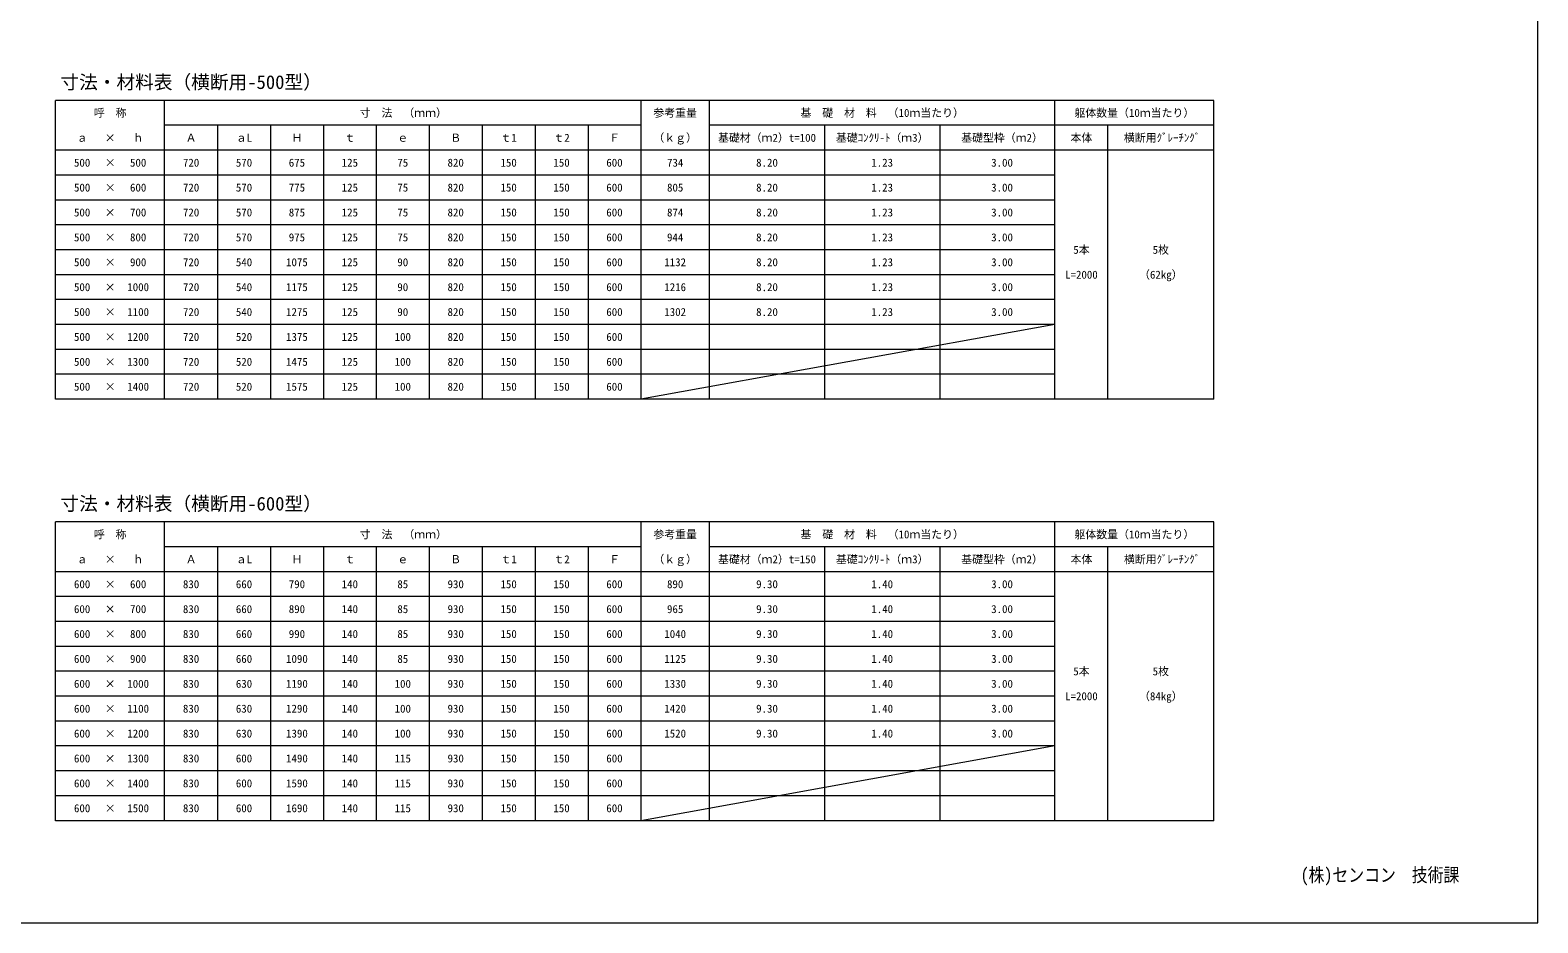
# Model space of a CAD drawing. Units: millimetres, scale not verified. Extents: x -9827 to 17627, y 1244 to 12720.
# Drawn here: x 7941 to 17627, y 1244 to 6982 of the extents above; entities that cross this region are included whole.
import ezdxf
from ezdxf.enums import TextEntityAlignment as Align

# ---------------------------------------------------------------- set-up
doc = ezdxf.new("R2010")
doc.units = ezdxf.units.MM
doc.header["$LTSCALE"] = 20
doc.layers.add('Layer1', color=4, linetype='Continuous', lineweight=18)
doc.styles.add('ＭＳ ゴシック-5.0-0.0', font='')
doc.styles.add('ＭＳ 明朝-5.0-0.0', font='')
doc.styles.get('ＭＳ ゴシック-5.0-0.0').set_extended_font_data('ＭＳ ゴシック-5.0-0.0')
doc.styles.get('ＭＳ 明朝-5.0-0.0').set_extended_font_data('ＭＳ 明朝-5.0-0.0')

msp = doc.modelspace()

# ---------------------------------------------------------------- linework, layer by layer
at = {"layer": 'Layer1'}
for p, q in [((17626.62, 1243.86), (17626.62, 12720.2)), ((8104.45, 4610.17), (8104.45, 6530.17)), ((15544.45, 6530.17), (8104.45, 6530.17)), ((8804.45, 4610.17), (8804.45, 6530.17)), ((11864.45, 6530.17), (11864.45, 4610.17)), ((12304.45, 4610.17), (12304.45, 6530.17)), ((14524.45, 4610.17), (14524.45, 6530.17)), ((15544.45, 4610.17), (15544.45, 6530.17)), ((11864.45, 6370.17), (8804.45, 6370.17)), ((9144.45, 6370.17), (9144.45, 4610.17)), ((9484.45, 6370.17), (9484.45, 4610.17)), ((9824.45, 6370.17), (9824.45, 4610.17)), ((10164.45, 6370.17), (10164.45, 4610.17)), ((10504.45, 6370.17), (10504.45, 4610.17)), ((10844.45, 6370.17), (10844.45, 4610.17)), ((11184.45, 6370.17), (11184.45, 4610.17)), ((11524.45, 6370.17), (11524.45, 4610.17)), ((15544.45, 6370.17), (12304.45, 6370.17)), ((13044.45, 6370.17), (13044.45, 4610.17)), ((13784.45, 6370.17), (13784.45, 4610.17)), ((14864.45, 4610.17), (14864.45, 6370.17)), ((15544.45, 6210.17), (8104.45, 6210.17)), ((14524.45, 6050.17), (8104.45, 6050.17)), ((14524.45, 5890.17), (8104.45, 5890.17)), ((14524.45, 5730.17), (8104.45, 5730.17)), ((14524.45, 5570.17), (8104.45, 5570.17)), ((14524.45, 5410.17), (8104.45, 5410.17)), ((14524.45, 5250.17), (8104.45, 5250.17)), ((14524.45, 5090.17), (8104.45, 5090.17)), ((14524.45, 5090.17), (11864.45, 4610.17)), ((14524.45, 4930.17), (8104.45, 4930.17)), ((14524.45, 4770.17), (8104.45, 4770.17)), ((15544.45, 4610.17), (8104.45, 4610.17)), ((8104.45, 1900.7), (8104.45, 3820.7)), ((15544.45, 3820.7), (8104.45, 3820.7)), ((8804.45, 1900.7), (8804.45, 3820.7)), ((11864.45, 3820.7), (11864.45, 1900.7)), ((12304.45, 1900.7), (12304.45, 3820.7)), ((14524.45, 1900.7), (14524.45, 3820.7)), ((15544.45, 1900.7), (15544.45, 3820.7)), ((11864.45, 3660.7), (8804.45, 3660.7)), ((9144.45, 3660.7), (9144.45, 1900.7)), ((9484.45, 3660.7), (9484.45, 1900.7)), ((9824.45, 3660.7), (9824.45, 1900.7)), ((10164.45, 3660.7), (10164.45, 1900.7)), ((10504.45, 3660.7), (10504.45, 1900.7)), ((10844.45, 3660.7), (10844.45, 1900.7)), ((11184.45, 3660.7), (11184.45, 1900.7)), ((11524.45, 3660.7), (11524.45, 1900.7)), ((15544.45, 3660.7), (12304.45, 3660.7)), ((13044.45, 3660.7), (13044.45, 1900.7)), ((13784.45, 3660.7), (13784.45, 1900.7)), ((14864.45, 1900.7), (14864.45, 3660.7)), ((15544.45, 3500.7), (8104.45, 3500.7)), ((14524.45, 3340.7), (8104.45, 3340.7)), ((14524.45, 3180.7), (8104.45, 3180.7)), ((14524.45, 3020.7), (8104.45, 3020.7)), ((14524.45, 2860.7), (8104.45, 2860.7)), ((14524.45, 2700.7), (8104.45, 2700.7)), ((14524.45, 2540.7), (8104.45, 2540.7)), ((14524.45, 2380.7), (8104.45, 2380.7)), ((14524.45, 2380.7), (11864.45, 1900.7)), ((14524.45, 2220.7), (8104.45, 2220.7)), ((14524.45, 2060.7), (8104.45, 2060.7)), ((15544.45, 1900.7), (8104.45, 1900.7)), ((1236.98, 1243.86), (17626.62, 1243.86))]:
    msp.add_line(p, q, dxfattribs=at)

# ---------------------------------------------------------------- texts
at = {"layer": 'Layer1', "color": 7, "style": 'ＭＳ ゴシック-5.0-0.0'}
for s, p in [('寸法・材料表（横断用-500型）', (8974.68, 6691.92)), ('寸法・材料表（横断用-600型）', (8974.68, 3982.44))]:
    msp.add_text(s, height=87.98, dxfattribs=at).set_placement(p, align=Align.TOP_CENTER)
for s, p in [('呼\u3000称', (8454.45, 6450.17)), ('寸\u3000法\u3000（ｍｍ）', (10337.93, 6450.17)), ('参考重量', (12084.45, 6450.17)), ('基\u3000礎\u3000材\u3000料\u3000（10ｍ当たり）', (13414.45, 6450.17)), ('躯体数量（10ｍ当たり）', (15034.45, 6450.17)), ('ａ', (8274.45, 6290.17)), ('×', (8454.45, 6290.17)), ('ｈ', (8634.45, 6290.17)), ('Ａ', (8974.45, 6290.17)), ('ａL', (9314.45, 6290.17)), ('Ｈ', (9654.45, 6290.17)), ('ｔ', (9994.45, 6290.17)), ('ｅ', (10334.45, 6290.17)), ('Ｂ', (10674.45, 6290.17)), ('ｔ1', (11014.45, 6290.17)), ('ｔ2', (11354.45, 6290.17)), ('Ｆ', (11694.45, 6290.17)), ('（ｋｇ）', (12084.45, 6290.17)), ('基礎材（ｍ2）t=100', (12674.45, 6290.17)), ('基礎ｺﾝｸﾘ-ﾄ（ｍ3）', (13414.45, 6290.17)), ('基礎型枠（ｍ2）', (14184.45, 6290.17)), ('本体', (14694.45, 6290.17)), ('横断用ｸﾞﾚｰﾁﾝｸﾞ', (15212.53, 6290.17)), ('500', (8274.45, 6130.17)), ('×', (8454.45, 6130.17)), ('500', (8634.45, 6130.17)), ('720', (8974.45, 6130.17)), ('570', (9314.45, 6130.17)), ('675', (9654.45, 6130.17)), ('125', (9994.45, 6130.17)), ('75', (10334.45, 6130.17)), ('820', (10674.45, 6130.17)), ('150', (11014.45, 6130.17)), ('150', (11354.45, 6130.17)), ('600', (11694.45, 6130.17)), ('734', (12084.45, 6130.17)), ('8.20', (12674.45, 6130.17)), ('1.23', (13414.45, 6130.17)), ('3.00', (14184.45, 6130.17)), ('500', (8274.45, 5970.17)), ('×', (8454.45, 5970.17)), ('600', (8634.45, 5970.17)), ('720', (8974.45, 5970.17)), ('570', (9314.45, 5970.17)), ('775', (9654.45, 5970.17)), ('125', (9994.45, 5970.17)), ('75', (10334.45, 5970.17)), ('820', (10674.45, 5970.17)), ('150', (11014.45, 5970.17)), ('150', (11354.45, 5970.17)), ('600', (11694.45, 5970.17)), ('805', (12084.45, 5970.17)), ('8.20', (12674.45, 5970.17)), ('1.23', (13414.45, 5970.17)), ('3.00', (14184.45, 5970.17)), ('500', (8274.45, 5810.17)), ('×', (8454.45, 5810.17)), ('700', (8634.45, 5810.17)), ('720', (8974.45, 5810.17)), ('570', (9314.45, 5810.17)), ('875', (9654.45, 5810.17)), ('125', (9994.45, 5810.17)), ('75', (10334.45, 5810.17)), ('820', (10674.45, 5810.17)), ('150', (11014.45, 5810.17)), ('150', (11354.45, 5810.17)), ('600', (11694.45, 5810.17)), ('874', (12084.45, 5810.17)), ('8.20', (12674.45, 5810.17)), ('1.23', (13414.45, 5810.17)), ('3.00', (14184.45, 5810.17)), ('500', (8274.45, 5650.17)), ('×', (8454.45, 5650.17)), ('800', (8634.45, 5650.17)), ('720', (8974.45, 5650.17)), ('570', (9314.45, 5650.17)), ('975', (9654.45, 5650.17)), ('125', (9994.45, 5650.17)), ('75', (10334.45, 5650.17)), ('820', (10674.45, 5650.17)), ('150', (11014.45, 5650.17)), ('150', (11354.45, 5650.17)), ('600', (11694.45, 5650.17)), ('944', (12084.45, 5650.17)), ('8.20', (12674.45, 5650.17)), ('1.23', (13414.45, 5650.17)), ('3.00', (14184.45, 5650.17)), ('5本', (14694.45, 5570.17)), ('5枚', (15204.45, 5570.17)), ('500', (8274.45, 5490.17)), ('×', (8454.45, 5490.17)), ('900', (8634.45, 5490.17)), ('720', (8974.45, 5490.17)), ('540', (9314.45, 5490.17)), ('1075', (9654.45, 5490.17)), ('125', (9994.45, 5490.17)), ('90', (10334.45, 5490.17)), ('820', (10674.45, 5490.17)), ('150', (11014.45, 5490.17)), ('150', (11354.45, 5490.17)), ('600', (11694.45, 5490.17)), ('1132', (12084.45, 5490.17)), ('8.20', (12674.45, 5490.17)), ('1.23', (13414.45, 5490.17)), ('3.00', (14184.45, 5490.17)), ('L=2000', (14694.45, 5410.17)), ('（62kg）', (15204.45, 5410.17)), ('500', (8274.45, 5330.17)), ('×', (8454.45, 5330.17)), ('1000', (8634.45, 5330.17)), ('720', (8974.45, 5330.17)), ('540', (9314.45, 5330.17)), ('1175', (9654.45, 5330.17)), ('125', (9994.45, 5330.17)), ('90', (10334.45, 5330.17)), ('820', (10674.45, 5330.17)), ('150', (11014.45, 5330.17)), ('150', (11354.45, 5330.17)), ('600', (11694.45, 5330.17)), ('1216', (12084.45, 5330.17)), ('8.20', (12674.45, 5330.17)), ('1.23', (13414.45, 5330.17)), ('3.00', (14184.45, 5330.17)), ('500', (8274.45, 5170.17)), ('×', (8454.45, 5170.17)), ('1100', (8634.45, 5170.17)), ('720', (8974.45, 5170.17)), ('540', (9314.45, 5170.17)), ('1275', (9654.45, 5170.17)), ('125', (9994.45, 5170.17)), ('90', (10334.45, 5170.17)), ('820', (10674.45, 5170.17)), ('150', (11014.45, 5170.17)), ('150', (11354.45, 5170.17)), ('600', (11694.45, 5170.17)), ('1302', (12084.45, 5170.17)), ('8.20', (12674.45, 5170.17)), ('1.23', (13414.45, 5170.17)), ('3.00', (14184.45, 5170.17)), ('500', (8274.45, 5010.17)), ('×', (8454.45, 5010.17)), ('1200', (8634.45, 5010.17)), ('720', (8974.45, 5010.17)), ('520', (9314.45, 5010.17)), ('1375', (9654.45, 5010.17)), ('125', (9994.45, 5010.17)), ('100', (10334.45, 5010.17)), ('820', (10674.45, 5010.17)), ('150', (11014.45, 5010.17)), ('150', (11354.45, 5010.17)), ('600', (11694.45, 5010.17)), ('500', (8274.45, 4850.17)), ('×', (8454.45, 4850.17)), ('1300', (8634.45, 4850.17)), ('720', (8974.45, 4850.17)), ('520', (9314.45, 4850.17)), ('1475', (9654.45, 4850.17)), ('125', (9994.45, 4850.17)), ('100', (10334.45, 4850.17)), ('820', (10674.45, 4850.17)), ('150', (11014.45, 4850.17)), ('150', (11354.45, 4850.17)), ('600', (11694.45, 4850.17)), ('500', (8274.45, 4690.17)), ('×', (8454.45, 4690.17)), ('1400', (8634.45, 4690.17)), ('720', (8974.45, 4690.17)), ('520', (9314.45, 4690.17)), ('1575', (9654.45, 4690.17)), ('125', (9994.45, 4690.17)), ('100', (10334.45, 4690.17)), ('820', (10674.45, 4690.17)), ('150', (11014.45, 4690.17)), ('150', (11354.45, 4690.17)), ('600', (11694.45, 4690.17)), ('呼\u3000称', (8454.45, 3740.7)), ('寸\u3000法\u3000（ｍｍ）', (10337.93, 3740.7)), ('参考重量', (12084.45, 3740.7)), ('基\u3000礎\u3000材\u3000料\u3000（10ｍ当たり）', (13414.45, 3740.7)), ('躯体数量（10ｍ当たり）', (15034.45, 3740.7)), ('ａ', (8274.45, 3580.7)), ('×', (8454.45, 3580.7)), ('ｈ', (8634.45, 3580.7)), ('Ａ', (8974.45, 3580.7)), ('ａL', (9314.45, 3580.7)), ('Ｈ', (9654.45, 3580.7)), ('ｔ', (9994.45, 3580.7)), ('ｅ', (10334.45, 3580.7)), ('Ｂ', (10674.45, 3580.7)), ('ｔ1', (11014.45, 3580.7)), ('ｔ2', (11354.45, 3580.7)), ('Ｆ', (11694.45, 3580.7)), ('（ｋｇ）', (12084.45, 3580.7)), ('基礎材（ｍ2）t=150', (12674.45, 3580.7)), ('基礎ｺﾝｸﾘ-ﾄ（ｍ3）', (13414.45, 3580.7)), ('基礎型枠（ｍ2）', (14184.45, 3580.7)), ('本体', (14694.45, 3580.7)), ('横断用ｸﾞﾚｰﾁﾝｸﾞ', (15212.53, 3580.7)), ('600', (8274.45, 3420.7)), ('×', (8454.45, 3420.7)), ('600', (8634.45, 3420.7)), ('830', (8974.45, 3420.7)), ('660', (9314.45, 3420.7)), ('790', (9654.45, 3420.7)), ('140', (9994.45, 3420.7)), ('85', (10334.45, 3420.7)), ('930', (10674.45, 3420.7)), ('150', (11014.45, 3420.7)), ('150', (11354.45, 3420.7)), ('600', (11694.45, 3420.7)), ('890', (12084.45, 3420.7)), ('9.30', (12674.45, 3420.7)), ('1.40', (13414.45, 3420.7)), ('3.00', (14184.45, 3420.7)), ('600', (8274.45, 3260.7)), ('×', (8454.45, 3260.7)), ('700', (8634.45, 3260.7)), ('830', (8974.45, 3260.7)), ('660', (9314.45, 3260.7)), ('890', (9654.45, 3260.7)), ('140', (9994.45, 3260.7)), ('85', (10334.45, 3260.7)), ('930', (10674.45, 3260.7)), ('150', (11014.45, 3260.7)), ('150', (11354.45, 3260.7)), ('600', (11694.45, 3260.7)), ('965', (12084.45, 3260.7)), ('9.30', (12674.45, 3260.7)), ('1.40', (13414.45, 3260.7)), ('3.00', (14184.45, 3260.7)), ('600', (8274.45, 3100.7)), ('×', (8454.45, 3100.7)), ('800', (8634.45, 3100.7)), ('830', (8974.45, 3100.7)), ('660', (9314.45, 3100.7)), ('990', (9654.45, 3100.7)), ('140', (9994.45, 3100.7)), ('85', (10334.45, 3100.7)), ('930', (10674.45, 3100.7)), ('150', (11014.45, 3100.7)), ('150', (11354.45, 3100.7)), ('600', (11694.45, 3100.7)), ('1040', (12084.45, 3100.7)), ('9.30', (12674.45, 3100.7)), ('1.40', (13414.45, 3100.7)), ('3.00', (14184.45, 3100.7)), ('600', (8274.45, 2940.7)), ('×', (8454.45, 2940.7)), ('900', (8634.45, 2940.7)), ('830', (8974.45, 2940.7)), ('660', (9314.45, 2940.7)), ('1090', (9654.45, 2940.7)), ('140', (9994.45, 2940.7)), ('85', (10334.45, 2940.7)), ('930', (10674.45, 2940.7)), ('150', (11014.45, 2940.7)), ('150', (11354.45, 2940.7)), ('600', (11694.45, 2940.7)), ('1125', (12084.45, 2940.7)), ('9.30', (12674.45, 2940.7)), ('1.40', (13414.45, 2940.7)), ('3.00', (14184.45, 2940.7)), ('5本', (14694.45, 2860.7)), ('5枚', (15204.45, 2860.7)), ('600', (8274.45, 2780.7)), ('×', (8454.45, 2780.7)), ('1000', (8634.45, 2780.7)), ('830', (8974.45, 2780.7)), ('630', (9314.45, 2780.7)), ('1190', (9654.45, 2780.7)), ('140', (9994.45, 2780.7)), ('100', (10334.45, 2780.7)), ('930', (10674.45, 2780.7)), ('150', (11014.45, 2780.7)), ('150', (11354.45, 2780.7)), ('600', (11694.45, 2780.7)), ('1330', (12084.45, 2780.7)), ('9.30', (12674.45, 2780.7)), ('1.40', (13414.45, 2780.7)), ('3.00', (14184.45, 2780.7)), ('L=2000', (14694.45, 2700.7)), ('（84kg）', (15204.45, 2700.7)), ('600', (8274.45, 2620.7)), ('×', (8454.45, 2620.7)), ('1100', (8634.45, 2620.7)), ('830', (8974.45, 2620.7)), ('630', (9314.45, 2620.7)), ('1290', (9654.45, 2620.7)), ('140', (9994.45, 2620.7)), ('100', (10334.45, 2620.7)), ('930', (10674.45, 2620.7)), ('150', (11014.45, 2620.7)), ('150', (11354.45, 2620.7)), ('600', (11694.45, 2620.7)), ('1420', (12084.45, 2620.7)), ('9.30', (12674.45, 2620.7)), ('1.40', (13414.45, 2620.7)), ('3.00', (14184.45, 2620.7)), ('600', (8274.45, 2460.7)), ('×', (8454.45, 2460.7)), ('1200', (8634.45, 2460.7)), ('830', (8974.45, 2460.7)), ('630', (9314.45, 2460.7)), ('1390', (9654.45, 2460.7)), ('140', (9994.45, 2460.7)), ('100', (10334.45, 2460.7)), ('930', (10674.45, 2460.7)), ('150', (11014.45, 2460.7)), ('150', (11354.45, 2460.7)), ('600', (11694.45, 2460.7)), ('1520', (12084.45, 2460.7)), ('9.30', (12674.45, 2460.7)), ('1.40', (13414.45, 2460.7)), ('3.00', (14184.45, 2460.7)), ('600', (8274.45, 2300.7)), ('1300', (8634.45, 2300.7)), ('830', (8974.45, 2300.7)), ('600', (9314.45, 2300.7)), ('1490', (9654.45, 2300.7)), ('140', (9994.45, 2300.7)), ('115', (10334.45, 2300.7)), ('930', (10674.45, 2300.7)), ('150', (11014.45, 2300.7)), ('150', (11354.45, 2300.7)), ('600', (11694.45, 2300.7)), ('×', (8454.45, 2300.7)), ('600', (8274.45, 2140.7)), ('×', (8454.45, 2140.7)), ('1400', (8634.45, 2140.7)), ('830', (8974.45, 2140.7)), ('600', (9314.45, 2140.7)), ('1590', (9654.45, 2140.7)), ('140', (9994.45, 2140.7)), ('115', (10334.45, 2140.7)), ('930', (10674.45, 2140.7)), ('150', (11014.45, 2140.7)), ('150', (11354.45, 2140.7)), ('600', (11694.45, 2140.7)), ('600', (8274.45, 1980.7)), ('×', (8454.45, 1980.7)), ('1500', (8634.45, 1980.7)), ('830', (8974.45, 1980.7)), ('600', (9314.45, 1980.7)), ('1690', (9654.45, 1980.7)), ('140', (9994.45, 1980.7)), ('115', (10334.45, 1980.7)), ('930', (10674.45, 1980.7)), ('150', (11014.45, 1980.7)), ('150', (11354.45, 1980.7)), ('600', (11694.45, 1980.7))]:
    msp.add_text(s, height=51.32, dxfattribs=at).set_placement(p, align=Align.MIDDLE_CENTER)
at = {"layer": 'Layer1', "color": 7, "style": 'ＭＳ 明朝-5.0-0.0', "width": 0.85}
msp.add_text('(株)センコン\u3000技術課\u3000', height=87.98, dxfattribs=at).set_placement((16102.71, 1551.86), align=Align.MIDDLE_LEFT)

doc.saveas('drawing.dxf')
